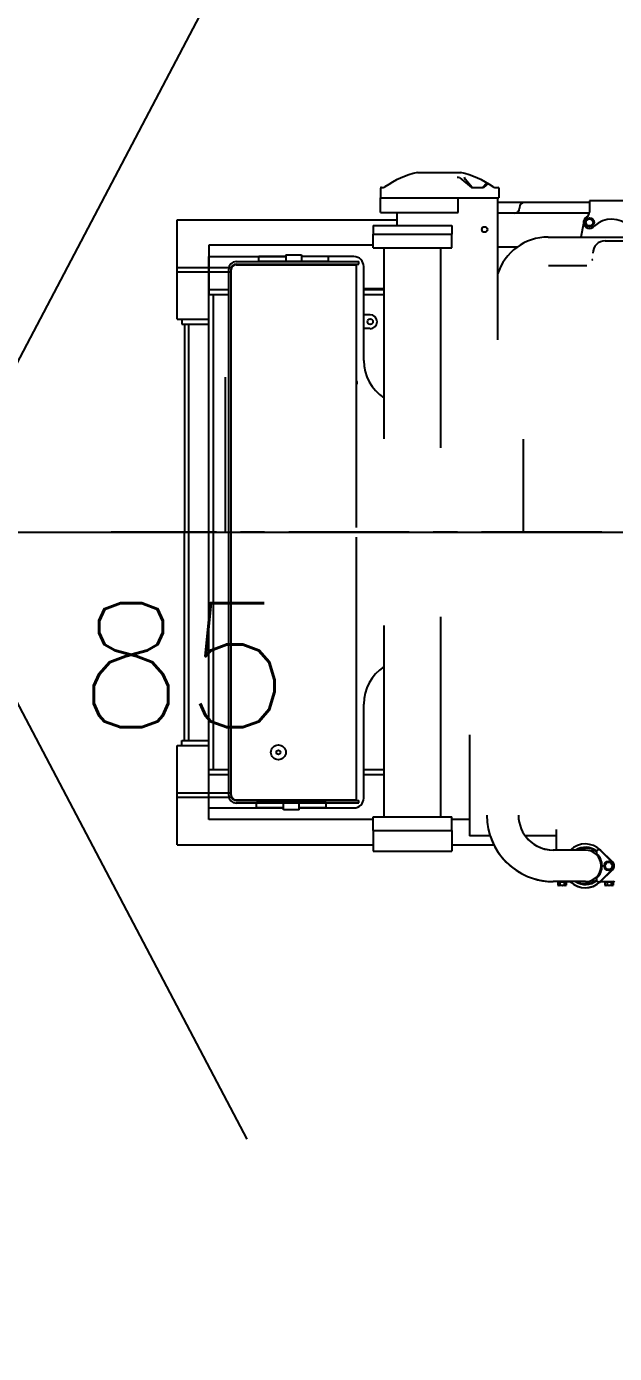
# Model space of a CAD drawing. Header units: millimetres. Extents: x 1638 to 3309, y -435 to 1865.
# Drawn here: x 2369.79 to 2375.89, y -382.56 to -368.8 of the extents above; entities that cross this region are included whole.
import ezdxf

# ---------------------------------------------------------------- set-up
doc = ezdxf.new("R2010")
doc.units = ezdxf.units.MM
doc.linetypes.add('CENTER', pattern=[2, 1.25, -0.25, 0.25, -0.25])
doc.linetypes.add('HIDDEN', pattern=[9.525, 6.35, -3.175])
for name, color, linetype in [('25D', 3, 'CENTER'), ('25H', 2, 'HIDDEN'), ('35C', 2, 'Continuous'), ('50C', 7, 'Continuous'), ('Frame', 243, 'Continuous'), ('GRAPHICS', 2, 'Continuous'), ('Ref-1', 6, 'CENTER')]:
    doc.layers.add(name, color=color, linetype=linetype)
doc.layers.add('ballast', color=1, linetype='HIDDEN', lineweight=25)
doc.styles.add('ROMANS', font='ROMANS.SHX')

# ---------------------------------------------------------------- blocks, each defined once
blk = doc.blocks.new('EXISTING BALLAST SYSTEM')
at = {"color": 8}
blk.add_line((2371.677, -372.205), (2371.677, -376.133), dxfattribs=at)
at = {"layer": '25D', "color": 8}
blk.add_line((2387.76, -374.044), (2370.668, -374.044), dxfattribs=at)
at = {"layer": '25H', "color": 8}
for p, q in [((2371.351, -371.296), (2371.921, -371.296)), ((2371.351, -371.342), (2371.914, -371.342)), ((2371.472, -376.202), (2371.472, -371.886)), ((2371.351, -376.746), (2371.914, -376.746)), ((2371.351, -376.792), (2371.921, -376.792))]:
    blk.add_line(p, q, dxfattribs=at)
at = {"layer": '35C', "color": 8}
for p, q in [((2371.351, -370.804), (2373.631, -370.804)), ((2371.351, -371.834), (2371.351, -370.804)), ((2371.351, -371.834), (2371.68, -371.834)), ((2371.402, -371.834), (2371.402, -371.886)), ((2371.402, -371.886), (2371.68, -371.886)), ((2371.428, -371.886), (2371.428, -374.044)), ((2371.428, -376.202), (2371.428, -374.044)), ((2371.402, -376.202), (2371.68, -376.202)), ((2371.402, -376.254), (2371.402, -376.202)), ((2371.351, -376.254), (2371.68, -376.254)), ((2371.351, -377.284), (2371.351, -376.254)), ((2371.351, -377.284), (2373.387, -377.284)), ((2374.201, -377.284), (2374.638, -377.284))]:
    blk.add_line(p, q, dxfattribs=at)
at = {"layer": '50C', "color": 8}
for p, q in [((2373.387, -371.065), (2371.68, -371.065)), ((2371.68, -371.065), (2371.68, -371.58)), ((2371.888, -371.528), (2371.68, -371.528)), ((2373.5, -371.528), (2373.289, -371.528)), ((2371.68, -376.508), (2371.68, -371.58)), ((2371.888, -371.58), (2371.68, -371.58)), ((2371.731, -376.508), (2371.731, -371.58)), ((2373.5, -371.58), (2373.289, -371.58)), ((2371.68, -377.023), (2371.68, -376.508)), ((2371.888, -376.508), (2371.68, -376.508)), ((2371.888, -376.56), (2371.68, -376.56)), ((2373.5, -376.508), (2373.289, -376.508)), ((2373.5, -376.56), (2373.289, -376.56)), ((2373.387, -377.023), (2371.68, -377.023)), ((2374.386, -377.023), (2374.201, -377.023))]:
    blk.add_line(p, q, dxfattribs=at)
at = {"layer": 'Frame', "color": 8}
for p, q in [((2371.854, -374.044), (2371.854, -372.435)), ((2374.945, -374.044), (2374.945, -373.078)), ((2313.13, -374.044), (2439.85, -374.044))]:
    blk.add_line(p, q, dxfattribs=at)
at = {"layer": 'GRAPHICS', "color": 8}
for p, q in [((2373.846, -370.312, 0), (2374.295, -370.312, 0)), ((2373.846, -370.312, 0), (2374.295, -370.312, 0)), ((2374.284, -370.369, 0), (2374.407, -370.467, 0)), ((2374.415, -370.467, 0), (2374.34, -370.382, 0)), ((2374.522, -370.467, 0), (2374.565, -370.419, 0)), ((2374.58, -370.427, 0), (2374.53, -370.467, 0)), ((2373.464, -370.474, 0), (2373.464, -370.575, 0)), ((2373.464, -370.474, 0), (2373.464, -370.575, 0)), ((2373.464, -370.575, 0), (2374.69, -370.575, 0)), ((2373.464, -370.575, 0), (2374.69, -370.575, 0)), ((2373.464, -370.729, 0), (2373.464, -370.575, 0)), ((2373.464, -370.729, 0), (2373.464, -370.575, 0)), ((2373.472, -370.467, 0), (2373.491, -370.467, 0)), ((2373.472, -370.467, 0), (2373.491, -370.467, 0)), ((2374.268, -370.729, 0), (2374.268, -370.575, 0)), ((2374.268, -370.729, 0), (2374.268, -370.575, 0)), ((2374.407, -370.467, 0), (2374.53, -370.467, 0)), ((2374.649, -370.467, 0), (2374.682, -370.467, 0)), ((2374.649, -370.467, 0), (2374.682, -370.467, 0)), ((2374.678, -370.575, 0), (2374.678, -370.623, 0)), ((2374.678, -370.575, 0), (2374.678, -372.047, 0)), ((2374.69, -370.474, 0), (2374.69, -370.575, 0)), ((2374.69, -370.474, 0), (2374.69, -370.575, 0)), ((2375.631, -370.623, 0), (2374.677, -370.623, 0)), ((2375.631, -370.623, 0), (2374.677, -370.623, 0)), ((2374.906, -370.675, 0), (2374.906, -370.684, 0)), ((2376.134, -370.606), (2375.631, -370.606)), ((2376.134, -370.606), (2375.631, -370.606)), ((2375.631, -370.606), (2375.631, -370.723)), ((2375.631, -370.606), (2375.631, -370.623)), ((2373.387, -370.861), (2374.201, -370.861)), ((2373.387, -370.861), (2374.201, -370.861)), ((2373.387, -370.861), (2373.387, -370.953)), ((2373.387, -370.861), (2373.387, -370.953)), ((2373.464, -370.729, 0), (2374.268, -370.729, 0)), ((2373.464, -370.729, 0), (2374.268, -370.729, 0)), ((2373.631, -370.729, 0), (2373.631, -370.861, 0)), ((2373.631, -370.729, 0), (2373.631, -370.861, 0)), ((2374.201, -370.861), (2374.201, -370.953)), ((2374.201, -370.861), (2374.201, -370.953)), ((2375.63, -370.735, 0), (2374.677, -370.735, 0)), ((2375.57, -370.842, 0), (2375.54, -370.982, 0)), ((2375.594, -370.809, 0), (2375.631, -370.788, 0)), ((2375.594, -370.809, 0), (2375.631, -370.788, 0)), ((2375.594, -370.83, 0), (2375.594, -370.809, 0)), ((2375.594, -370.83, 0), (2375.594, -370.809, 0)), ((2375.594, -370.83, 0), (2375.594, -370.852, 0)), ((2375.594, -370.852, 0), (2375.631, -370.873, 0)), ((2375.631, -370.788, 0), (2375.668, -370.809, 0)), ((2375.631, -370.788, 0), (2375.668, -370.809, 0)), ((2375.631, -370.873, 0), (2375.668, -370.852, 0)), ((2375.668, -370.809, 0), (2375.668, -370.83, 0)), ((2375.668, -370.809, 0), (2375.668, -370.83, 0)), ((2375.668, -370.852, 0), (2375.668, -370.83, 0)), ((2373.387, -370.953), (2374.201, -370.953)), ((2373.387, -370.953), (2374.201, -370.953)), ((2373.387, -371.093), (2373.387, -370.953)), ((2373.387, -371.093), (2373.387, -370.953)), ((2374.201, -371.093), (2374.201, -370.953)), ((2374.201, -371.093), (2374.201, -370.953)), ((2375.203, -370.982, 0), (2376.339, -370.982, 0)), ((2373.387, -371.093), (2374.201, -371.093)), ((2373.387, -371.093), (2374.201, -371.093)), ((2373.5, -373.076), (2373.5, -371.093)), ((2373.5, -371.52), (2373.5, -371.093)), ((2374.089, -373.168), (2374.089, -371.093)), ((2374.879, -371.088, 0), (2374.677, -371.088, 0)), ((2375.794, -371.021), (2376.042, -371.021)), ((2371.682, -376.903, 0), (2371.682, -371.185, 0)), ((2371.682, -376.903, 0), (2371.682, -371.185, 0)), ((2371.682, -371.185, 0), (2372.48, -371.185, 0)), ((2371.682, -371.185, 0), (2372.48, -371.185, 0)), ((2371.965, -371.237, 0), (2373.238, -371.237, 0)), ((2371.965, -371.262, 0), (2373.238, -371.262, 0)), ((2371.965, -371.27, 0), (2373.212, -371.27, 0)), ((2372.48, -371.185, 0), (2372.201, -371.185, 0)), ((2372.201, -371.237, 0), (2372.201, -371.185, 0)), ((2372.48, -371.185, 0), (2372.201, -371.185, 0)), ((2372.922, -371.237, 0), (2372.201, -371.237, 0)), ((2372.48, -371.167, 0), (2372.48, -371.237, 0)), ((2372.48, -371.167, 0), (2372.644, -371.167, 0)), ((2372.48, -371.167, 0), (2372.48, -371.185, 0)), ((2372.48, -371.167, 0), (2372.644, -371.167, 0)), ((2372.644, -371.237, 0), (2372.48, -371.237, 0)), ((2372.644, -371.167, 0), (2372.644, -371.237, 0)), ((2372.644, -371.167, 0), (2372.644, -371.185, 0)), ((2373.186, -371.185, 0), (2372.644, -371.185, 0)), ((2373.186, -371.185, 0), (2372.644, -371.185, 0)), ((2372.922, -371.237, 0), (2372.922, -371.185, 0)), ((2373.212, -373.995, 0), (2373.212, -371.27, 0)), ((2373.212, -373.995, 0), (2373.212, -371.27, 0)), ((2373.238, -371.262, 0), (2373.238, -371.237, 0)), ((2371.888, -376.774, 0), (2371.888, -371.314, 0)), ((2371.914, -376.774, 0), (2371.914, -371.314, 0)), ((2371.914, -375.383, 0), (2371.914, -371.322, 0)), ((2373.289, -372.262, 0), (2373.289, -371.288, 0)), ((2373.289, -371.52, 0), (2373.289, -371.288, 0)), ((2375.207, -371.277, 0), (2375.602, -371.277, 0)), ((2373.498, -371.52, 0), (2373.289, -371.52, 0)), ((2373.5, -371.52, 0), (2373.289, -371.52, 0)), ((2373.356, -371.788, 0), (2373.289, -371.788, 0)), ((2373.356, -371.932, 0), (2373.289, -371.932, 0)), ((2373.212, -372.472, 0), (2373.222, -372.482, 0)), ((2373.222, -372.5, 0), (2373.212, -372.51, 0)), ((2373.222, -372.5, 0), (2373.222, -372.482, 0)), ((2373.212, -376.818, 0), (2373.212, -374.093, 0)), ((2373.212, -376.818, 0), (2373.212, -374.093, 0)), ((2374.089, -376.995), (2374.089, -374.92)), ((2373.5, -376.995), (2373.5, -375.012)), ((2373.5, -376.995), (2373.5, -375.438)), ((2371.914, -376.766, 0), (2371.914, -375.594, 0)), ((2373.289, -376.8, 0), (2373.289, -375.826, 0)), ((2373.289, -376.8, 0), (2373.289, -375.826, 0)), ((2374.089, -376.995), (2374.089, -375.891)), ((2374.386, -376.146), (2374.386, -377.191)), ((2374.386, -376.146), (2374.386, -377.191)), ((2371.682, -376.903, 0), (2372.455, -376.903, 0)), ((2371.682, -376.903, 0), (2372.455, -376.903, 0)), ((2371.965, -376.818, 0), (2373.212, -376.818, 0)), ((2371.965, -376.826, 0), (2373.238, -376.826, 0)), ((2371.965, -376.851, 0), (2373.238, -376.851, 0)), ((2372.176, -376.903, 0), (2372.176, -376.851, 0)), ((2372.897, -376.851, 0), (2372.176, -376.851, 0)), ((2372.455, -376.903, 0), (2372.176, -376.903, 0)), ((2372.455, -376.903, 0), (2372.176, -376.903, 0)), ((2372.455, -376.921, 0), (2372.455, -376.851, 0)), ((2372.455, -376.851, 0), (2372.619, -376.851, 0)), ((2372.455, -376.921, 0), (2372.455, -376.903, 0)), ((2372.619, -376.921, 0), (2372.619, -376.851, 0)), ((2372.619, -376.921, 0), (2372.619, -376.903, 0)), ((2372.619, -376.903, 0), (2373.186, -376.903, 0)), ((2372.619, -376.903, 0), (2373.186, -376.903, 0)), ((2372.897, -376.903, 0), (2372.619, -376.903, 0)), ((2372.897, -376.903, 0), (2372.897, -376.851, 0)), ((2373.238, -376.851, 0), (2373.238, -376.826, 0)), ((2372.619, -376.921, 0), (2372.455, -376.921, 0)), ((2372.619, -376.921, 0), (2372.455, -376.921, 0)), ((2373.387, -376.995), (2374.201, -376.995)), ((2373.387, -376.995), (2374.201, -376.995)), ((2373.387, -377.135), (2373.387, -376.995)), ((2373.387, -377.135), (2373.387, -376.995)), ((2374.201, -377.135), (2374.201, -376.995)), ((2374.201, -377.135), (2374.201, -376.995)), ((2373.387, -377.135), (2374.201, -377.135)), ((2373.387, -377.135), (2374.201, -377.135)), ((2373.387, -377.135), (2373.387, -377.351)), ((2373.387, -377.135), (2373.387, -377.351)), ((2374.201, -377.135), (2374.201, -377.351)), ((2374.201, -377.135), (2374.201, -377.351)), ((2374.6, -377.191), (2374.386, -377.191)), ((2374.6, -377.191), (2374.386, -377.191)), ((2375.286, -377.191), (2374.963, -377.191)), ((2375.286, -377.191), (2374.963, -377.191)), ((2375.286, -377.125), (2375.286, -377.339)), ((2375.286, -377.191), (2375.286, -377.339)), ((2373.387, -377.351), (2374.201, -377.351)), ((2373.387, -377.351), (2374.201, -377.351)), ((2375.588, -377.339), (2375.254, -377.339)), ((2375.286, -377.339), (2375.254, -377.339)), ((2375.87, -377.462), (2375.747, -377.341)), ((2375.747, -377.344), (2375.868, -377.464)), ((2375.8, -377.473), (2375.841, -377.461)), ((2375.841, -377.461), (2375.871, -377.492)), ((2375.868, -377.541), (2375.747, -377.661)), ((2375.747, -377.664), (2375.87, -377.543)), ((2375.789, -377.514), (2375.8, -377.473)), ((2375.819, -377.544), (2375.789, -377.514)), ((2375.86, -377.533), (2375.819, -377.544)), ((2375.871, -377.492), (2375.86, -377.533)), ((2375.309, -377.666), (2375.254, -377.666)), ((2375.588, -377.666), (2375.254, -377.666)), ((2375.296, -377.667), (2375.421, -377.667)), ((2375.309, -377.671), (2375.304, -377.671)), ((2375.304, -377.671), (2375.304, -377.702)), ((2375.389, -377.671), (2375.304, -377.671)), ((2375.304, -377.671), (2375.304, -377.702)), ((2375.304, -377.702), (2375.309, -377.705)), ((2375.304, -377.702), (2375.309, -377.705)), ((2375.309, -377.666), (2375.309, -377.671)), ((2375.309, -377.667), (2375.309, -377.671)), ((2375.309, -377.667), (2375.383, -377.667)), ((2375.309, -377.705), (2375.383, -377.705)), ((2375.309, -377.705), (2375.383, -377.705)), ((2375.325, -377.671), (2375.325, -377.702)), ((2375.367, -377.671), (2375.367, -377.702)), ((2375.383, -377.666), (2375.383, -377.671)), ((2375.421, -377.666), (2375.383, -377.666)), ((2375.383, -377.667), (2375.383, -377.671)), ((2375.389, -377.671), (2375.383, -377.671)), ((2375.389, -377.702), (2375.383, -377.705)), ((2375.389, -377.702), (2375.383, -377.705)), ((2375.389, -377.671), (2375.389, -377.702)), ((2375.389, -377.671), (2375.389, -377.702)), ((2375.756, -377.667), (2375.88, -377.667)), ((2375.756, -377.667), (2375.797, -377.667)), ((2375.876, -377.671), (2375.791, -377.671)), ((2375.797, -377.671), (2375.791, -377.671)), ((2375.791, -377.671), (2375.791, -377.702)), ((2375.791, -377.671), (2375.791, -377.702)), ((2375.791, -377.702), (2375.797, -377.705)), ((2375.791, -377.702), (2375.797, -377.705)), ((2375.797, -377.667), (2375.871, -377.667)), ((2375.797, -377.667), (2375.797, -377.671)), ((2375.797, -377.667), (2375.797, -377.671)), ((2375.797, -377.705), (2375.871, -377.705)), ((2375.797, -377.705), (2375.871, -377.705)), ((2375.813, -377.671), (2375.813, -377.702)), ((2375.855, -377.671), (2375.855, -377.702)), ((2375.871, -377.667), (2375.88, -377.667)), ((2375.871, -377.667), (2375.871, -377.671)), ((2375.871, -377.667), (2375.871, -377.671)), ((2375.876, -377.671), (2375.871, -377.671)), ((2375.876, -377.702), (2375.871, -377.705)), ((2375.876, -377.702), (2375.871, -377.705)), ((2375.876, -377.671), (2375.876, -377.702)), ((2375.876, -377.671), (2375.876, -377.702))]:
    blk.add_line(p, q, dxfattribs=at)
for centre, radius in [((2375.631, -370.83), 0.0476), ((2375.631, -370.83), 0.0368), ((2374.543, -370.904), 0.0288), ((2374.543, -370.904), 0.0288), ((2373.356, -371.86, 0), 0.0283), ((2372.403, -376.326, 0), 0.0773), ((2372.403, -376.326, 0), 0.0211), ((2375.83, -377.503), 0.0476), ((2375.83, -377.503), 0.0368)]:
    blk.add_circle(centre, radius, dxfattribs=at)
for centre, radius, start, end in [((2374.07, -371.275, 0), 0.989, 103.1043, 124.5902), ((2374.07, -371.275, 0), 0.989, 103.1043, 124.5902), ((2374.265, -370.393, 0), 0.0309, 51.5505, 103.9946), ((2374.07, -371.275, 0), 0.989, 55.3939, 76.8954), ((2374.07, -371.275, 0), 0.989, 55.3939, 76.8954), ((2374.363, -370.362, 0), 0.0309, 180, 221.5542), ((2373.472, -370.474, 0), 0.00773, 90, 180), ((2373.472, -370.474, 0), 0.00773, 90, 180), ((2373.491, -370.436, 0), 0.0309, 270, 304.5985), ((2373.491, -370.436, 0), 0.0309, 270, 304.5985), ((2374.649, -370.436, 0), 0.0309, 235.4093, 270), ((2374.649, -370.436, 0), 0.0309, 235.4093, 270), ((2374.682, -370.474, 0), 0.00773, 0, 90), ((2374.682, -370.474, 0), 0.00773, 0, 90), ((2374.854, -370.684, 0), 0.0515, 270, 0), ((2374.957, -370.675, 0), 0.0515, 90, 180), ((2375.569, -370.723), 0.0618, 299.9983, 0), ((2375.631, -370.83), 0.0618, 120.0286, 320.4744), ((2375.86, -371.06), 0.263, 44.4272, 133.7138), ((2375.203, -371.533, 0), 0.551, 90, 162.5856), ((2375.794, -371.15), 0.129, 90, 180), ((2371.965, -371.314, 0), 0.0773, 90, 180), ((2371.965, -371.314, 0), 0.0515, 90, 180), ((2371.965, -371.322, 0), 0.0515, 90, 179.9943), ((2373.186, -371.288, 0), 0.103, 0, 90), ((2373.186, -371.288, 0), 0.103, 0, 90), ((2375.785, -371.356), 0.185, 130.0872, 135), ((2373.356, -371.86, 0), 0.0721, 270, 90), ((2373.753, -372.262, 0), 0.464, 180, 236.6821), ((2373.753, -375.826, 0), 0.464, 123.0873, 180), ((2373.753, -375.826, 0), 0.464, 123.3179, 180), ((2371.965, -376.774, 0), 0.0773, 180, 270), ((2371.965, -376.766, 0), 0.0515, 180, 270), ((2371.965, -376.774, 0), 0.0515, 180, 270), ((2373.186, -376.8, 0), 0.103, 270, 0), ((2373.186, -376.8, 0), 0.103, 270, 0), ((2375.254, -376.979), 0.687, 180, 270), ((2375.254, -376.979), 0.36, 180, 270), ((2375.254, -376.979), 0.687, 197.9483, 270), ((2375.254, -376.979), 0.36, 216.0367, 270), ((2375.588, -377.503), 0.227, 45.3996, 133.814), ((2375.588, -377.503), 0.193, 52.3875, 122.1495), ((2375.588, -377.503), 0.185, 51.512, 117.5936), ((2375.588, -377.503), 0.164, 270, 90), ((2375.729, -377.362), 0.0258, 45.397, 225.0081), ((2375.588, -377.503), 0.173, 314.9661, 45.0314), ((2375.83, -377.503), 0.0541, 314.6026, 45.3974), ((2375.83, -377.503), 0.0567, 314.0939, 45.9392), ((2375.314, -377.686), 0.0196, 237.1379, 302.8747), ((2375.346, -377.632), 0.0736, 253.2213, 286.7787), ((2375.378, -377.686), 0.0196, 237.1253, 302.8747), ((2375.421, -377.698), 0.0309, 49.4681, 90), ((2375.421, -377.698), 0.0309, 49.4681, 90), ((2375.588, -377.503), 0.227, 226.186, 314.407), ((2375.588, -377.503), 0.227, 229.2973, 311.4144), ((2375.588, -377.503), 0.193, 237.8518, 307.6134), ((2375.588, -377.503), 0.185, 242.4078, 308.4867), ((2375.729, -377.643), 0.0258, 135.0081, 314.603), ((2375.756, -377.698), 0.0309, 90, 130.5319), ((2375.756, -377.698), 0.0309, 90, 130.5319), ((2375.802, -377.686), 0.0196, 237.1253, 302.8747), ((2375.834, -377.632), 0.0736, 253.2213, 286.7787), ((2375.866, -377.686), 0.0196, 237.1253, 302.8621), ((2375.88, -377.657), 0.0103, 270, 0), ((2375.88, -377.657), 0.0103, 270, 0)]:
    blk.add_arc(centre, radius, start, end, dxfattribs=at)
at = {"layer": 'Ref-1', "color": 8, "linetype": 'HIDDEN'}
for p in [(2376.518, -359.322), (2376.518, -388.766)]:
    blk.add_line(p, (2368.763, -374.044), dxfattribs=at)
at = {"layer": 'Frame', "color": 8, "style": 'ROMANS'}
blk.add_text(' 85', height=1.2878, dxfattribs=at).set_placement((2369.439, -376.066))

msp = doc.modelspace()

# ---------------------------------------------------------------- block references
at = {"layer": 'ballast'}
msp.add_blockref('EXISTING BALLAST SYSTEM', (0, 0), dxfattribs=at)

doc.saveas('drawing.dxf')
